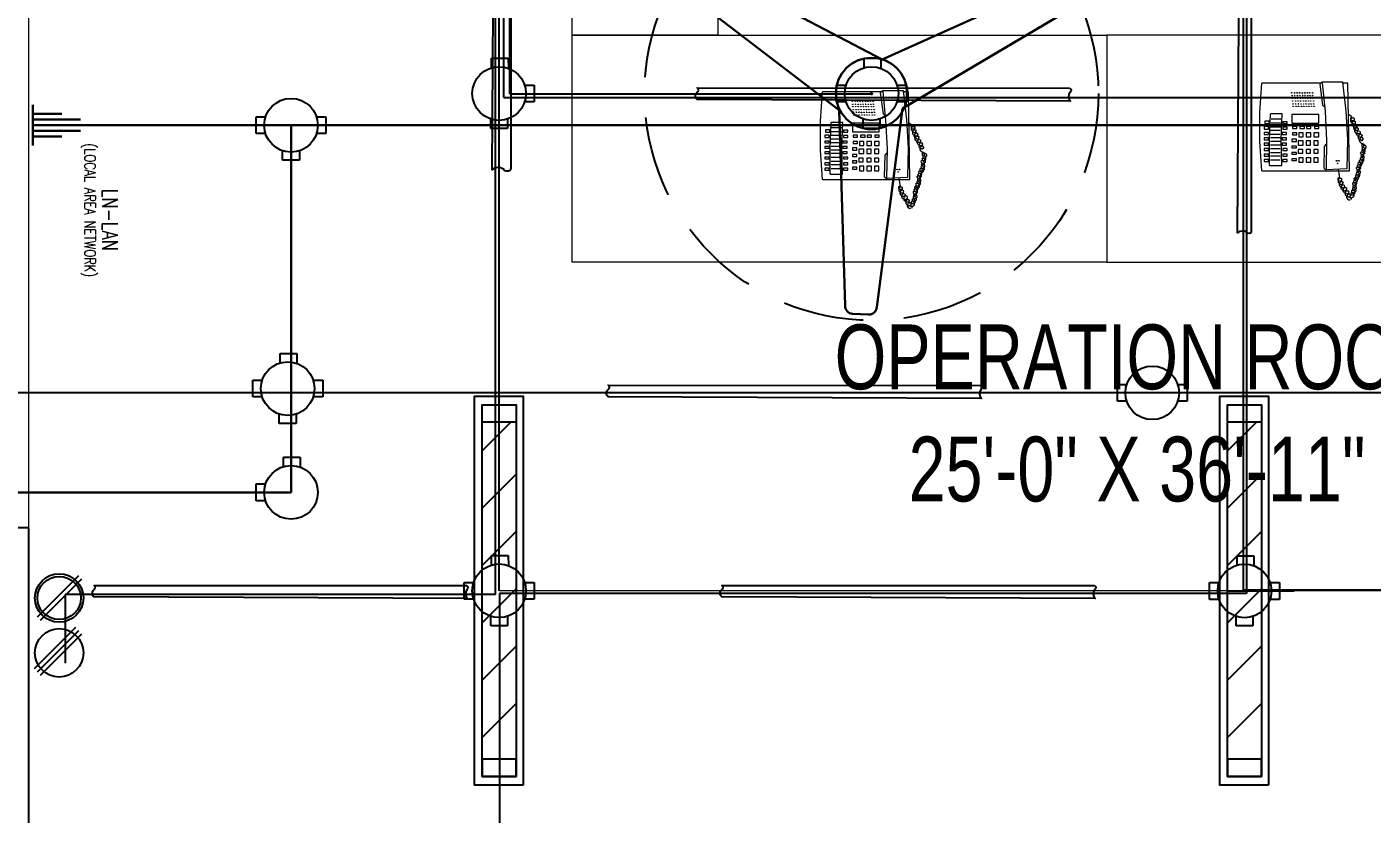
# Model space of a CAD drawing. Header units: inches. Extents: x 255 to 1155, y -3 to 634.
# Drawn here: x 501.6 to 667.6, y 132.3 to 229.5 of the extents above; entities that cross this region are included whole.
import ezdxf
from ezdxf.enums import TextEntityAlignment as Align

# ---------------------------------------------------------------- set-up
doc = ezdxf.new("R2010")
doc.units = ezdxf.units.IN
doc.header["$MEASUREMENT"] = 0
doc.linetypes.add('DASHED', pattern=[0.75, 0.5, -0.25])
for name, color, linetype in [('Cables', 7, 'Continuous'), ('Layer 1', 7, 'Continuous'), ('Sockets', 7, 'Continuous'), ('wall 05', 252, 'Continuous')]:
    doc.layers.add(name, color=color, linetype=linetype)
for name, color, linetype, lineweight in [('E-CF-Ceiling-Fan', 42, 'Continuous', 30), ('E-LAN', 6, 'Continuous', 30), ('ID-FURN', 7, 'Continuous', 15), ('Text', 252, 'Continuous', 15), ('WINDOW', 140, 'Continuous', 9)]:
    doc.layers.add(name, color=color, linetype=linetype, lineweight=lineweight)
doc.styles.add('Swiss721', font='swisscl.ttf')
doc.styles.add('TAVE1', font='ROMANS.shx', dxfattribs={"width": 0.75})

# ---------------------------------------------------------------- blocks, each defined once
blk = doc.blocks.new('CF')
for p, q in [((-23.84, 14.22), (-22.76, 15.89)), ((1.35, 4.29), (-21.39, 16.19)), ((1.35, 4.29), (22.9, 13.97)), ((-4.07, -2.11), (-23.55, 12.84)), ((24.1, 13.48), (25.01, 11.71)), ((3.87, -1.9), (24.71, 10.43)), ((-4.07, -2.11), (-3.33, -26.62)), ((3.87, -1.9), (0.65, -26.82)), ((-0.39, -27.76), (-2.38, -27.66))]:
    blk.add_line(p, q)
for radius in [4.48, 0.0888]:
    blk.add_circle((0, 0), radius)
for centre, radius, start, end in [((-21.93, 15.35), 0.996, 57.1351, 147.1351), ((-23.01, 13.68), 0.996, 147.1351, 237.1351), ((23.21, 13.03), 0.996, 27.1351, 117.1351), ((24.09, 11.25), 1.03, 299.2548, 26.4357), ((-2.33, -26.67), 0.996, 177.1351, 267.1351), ((-0.34, -26.77), 0.996, 267.1351, 357.1351)]:
    blk.add_arc(centre, radius, start, end)
blk = doc.blocks.new('TELEPHONE')
at = {"layer": 'Layer 1', "lineweight": 9}
for points in [[(10.26, 13.32), (10.14, 13.32), (10.08, 13.26), (10.02, 13.26), (9.96, 13.2), (9.9, 13.14), (9.84, 13.08), (9.78, 12.96), (9.78, 12.84), (9.84, 12.72), (9.84, 12.66), (9.9, 12.6), (9.96, 12.54)], [(10.5, 13.62), (10.32, 13.62), (10.26, 13.56), (10.2, 13.5), (10.08, 13.38), (10.08, 13.02), (10.14, 12.9), (10.2, 12.84)], [(10.44, 13.08), (10.44, 13.14), (10.38, 13.2), (10.32, 13.26), (10.26, 13.26), (10.2, 13.32), (10.14, 13.32)], [(10.74, 14.04), (10.68, 14.04), (10.56, 13.98), (10.5, 13.98), (10.32, 13.8), (10.32, 13.5), (10.38, 13.38), (10.38, 13.32), (10.44, 13.26)], [(10.44, 13.26), (10.68, 13.26), (10.68, 13.38), (10.74, 13.38)], [(10.92, 14.4), (10.74, 14.4), (10.62, 14.34), (10.62, 14.28), (10.56, 14.22), (10.5, 14.1), (10.5, 13.86), (10.56, 13.8), (10.62, 13.74), (10.68, 13.68)], [(10.68, 13.5), (10.68, 13.56), (10.62, 13.62), (10.5, 13.62)], [(10.92, 13.92), (10.86, 13.98), (10.8, 14.04), (10.68, 14.04)], [(10.68, 13.68), (10.74, 13.68), (10.74, 13.62), (10.8, 13.62), (10.8, 13.68), (10.86, 13.68), (10.92, 13.74), (10.92, 13.8)], [(10.74, 13.38), (10.74, 13.44), (10.68, 13.5)], [(10.8, 14.1), (10.8, 14.04), (10.98, 14.04), (10.98, 14.1), (11.04, 14.1), (11.04, 14.34)], [(11.1, 13.5), (11.16, 13.5), (11.28, 13.62), (11.28, 13.68), (11.34, 13.68), (11.34, 13.98), (11.28, 13.98), (11.28, 14.04), (11.22, 14.1), (11.16, 14.1), (11.1, 14.16), (10.92, 14.16), (10.86, 14.1), (10.8, 14.1)], [(10.92, 13.8), (10.92, 13.92)], [(11.1, 13.8), (11.04, 13.8), (11.04, 13.74), (10.98, 13.68), (10.98, 13.62), (11.04, 13.56)], [(11.04, 13.56), (11.04, 13.5), (11.1, 13.5)], [(11.16, 13.2), (11.28, 13.2), (11.34, 13.26), (11.46, 13.38), (11.46, 13.56), (11.4, 13.62), (11.4, 13.68), (11.34, 13.74), (11.28, 13.74), (11.28, 13.8), (11.1, 13.8)], [(11.22, 13.5), (11.16, 13.5), (11.1, 13.44)], [(11.1, 13.44), (11.1, 13.26)], [(11.22, 12.96), (11.22, 12.9), (11.4, 12.9), (11.46, 12.96), (11.52, 13.02), (11.52, 13.08), (11.58, 13.14), (11.58, 13.32), (11.52, 13.38), (11.52, 13.44), (11.46, 13.44), (11.4, 13.5), (11.16, 13.5)], [(9.66, 12.06), (9.54, 12.06), (9.42, 11.94), (9.42, 11.7), (9.48, 11.7), (9.48, 11.64), (9.6, 11.64)], [(9.42, 10.68), (9.6, 11.64)], [(9.9, 12.48), (9.72, 12.48), (9.48, 12.24), (9.48, 11.88), (9.6, 11.76)], [(10.02, 12.9), (9.9, 12.9), (9.78, 12.84), (9.72, 12.78), (9.66, 12.72), (9.66, 12.66), (9.6, 12.6), (9.6, 12.36), (9.66, 12.24), (9.66, 12.18), (9.72, 12.12)], [(9.6, 11.76), (9.66, 11.7), (9.78, 11.7), (9.78, 11.76), (9.84, 11.76), (9.84, 11.82)], [(9.84, 12), (9.78, 12.06), (9.66, 12.06)], [(9.72, 12.12), (9.96, 12.12), (9.96, 12.18), (10.02, 12.24)], [(9.96, 12.36), (9.96, 12.48), (9.78, 12.48)], [(9.84, 11.82), (9.84, 12)], [(10.02, 12.24), (10.02, 12.3), (9.96, 12.36)], [(10.2, 12.78), (10.14, 12.84), (10.14, 12.9), (10.02, 12.9)], [(10.2, 12.84), (10.38, 12.84), (10.44, 12.9), (10.44, 12.96)], [(10.44, 12.96), (10.44, 13.08)], [(11.1, 13.26), (11.1, 13.2), (11.16, 13.2)], [(11.34, 13.2), (11.28, 13.2), (11.28, 13.14), (11.22, 13.14), (11.22, 12.96)], [(11.34, 12.6), (11.28, 12.54), (11.22, 12.48), (11.22, 12.3)], [(11.22, 12.3), (11.28, 12.3), (11.28, 12.24)], [(11.4, 12.84), (11.28, 12.84), (11.28, 12.78)], [(11.28, 12.24), (11.34, 12.24), (11.4, 12.3), (11.46, 12.3), (11.52, 12.36), (11.52, 12.42), (11.58, 12.48), (11.58, 12.66), (11.52, 12.72), (11.52, 12.78), (11.46, 12.84), (11.4, 12.84)], [(11.28, 12.78), (11.28, 12.66), (11.34, 12.6)], [(11.34, 12.6), (11.46, 12.6), (11.52, 12.66), (11.58, 12.72), (11.64, 12.78), (11.64, 13.02), (11.58, 13.08), (11.52, 13.14), (11.46, 13.2), (11.34, 13.2)], [(11.4, 11.94), (11.46, 11.94), (11.52, 12), (11.58, 12), (11.64, 12.06), (11.64, 12.12), (11.7, 12.18), (11.7, 12.42), (11.64, 12.42), (11.64, 12.48), (11.58, 12.54), (11.52, 12.54), (11.46, 12.6), (11.34, 12.6)], [(11.4, 12.24), (11.34, 12.18), (11.34, 12.06), (11.4, 12)], [(11.46, 11.64), (11.52, 11.64), (11.58, 11.7), (11.64, 11.7), (11.7, 11.76), (11.7, 11.82), (11.76, 11.88), (11.76, 12.06), (11.7, 12.12), (11.7, 12.18), (11.64, 12.24), (11.58, 12.24), (11.52, 12.3), (11.46, 12.3), (11.4, 12.24)], [(11.4, 12), (11.4, 11.94)], [(11.46, 11.94), (11.4, 11.88), (11.4, 11.7)], [(11.4, 11.7), (11.46, 11.7), (11.46, 11.64)], [(11.52, 12), (11.46, 11.94)], [(11.64, 11.28), (11.76, 11.28), (11.82, 11.34), (11.88, 11.4), (11.88, 11.46), (11.94, 11.52), (11.94, 11.7), (11.88, 11.76), (11.88, 11.82), (11.82, 11.82), (11.76, 11.88), (11.52, 11.88)], [(11.7, 11.7), (11.7, 11.64), (11.64, 11.64)], [(11.76, 10.98), (11.82, 10.98), (11.88, 11.04), (11.94, 11.04), (12, 11.1), (12, 11.16), (12.06, 11.22), (12.06, 11.4), (12, 11.46), (12, 11.52), (11.94, 11.52), (11.88, 11.58), (11.82, 11.58), (11.76, 11.64), (11.7, 11.64), (11.64, 11.58), (11.7, 11.58)], [(0, 10.8), (-0.24, 7.2), (-0.24, 3.6), (0, 0)], [(0, 10.8), (10.8, 10.8)], [(0.96, 10.14), (2.46, 10.14)], [(0.96, 10.14), (0.96, 6.96), (1.08, 3.78)], [(2.46, 10.14), (2.4, 6.96), (2.52, 3.78)], [(7.44, -0.06), (7.8, 3.48), (7.98, 7.02), (7.92, 10.62)], [(7.68, 10.5), (7.92, 10.68)], [(7.68, 10.5), (7.74, 7.8), (7.98, 7.5)], [(7.98, 10.68), (7.92, 10.68), (7.92, 10.62)], [(10.44, 10.56), (7.98, 10.68)], [(9.96, -0.12), (10.38, 3.42), (10.56, 6.96), (10.5, 10.5)], [(10.5, 10.5), (10.5, 10.56), (10.44, 10.56)], [(10.8, 10.8), (10.62, 0)], [(11.64, 11.58), (11.58, 11.52)], [(11.58, 11.52), (11.58, 11.34)], [(11.58, 11.34), (11.58, 11.28), (11.64, 11.28)], [(11.76, 11.28), (11.7, 11.22), (11.7, 11.04)], [(11.7, 11.04), (11.76, 10.98)], [(11.76, 10.62), (11.7, 10.56), (11.7, 10.38)], [(11.7, 10.38), (11.76, 10.38), (11.76, 10.32)], [(11.82, 11.34), (11.82, 11.28), (11.76, 11.28)], [(11.88, 10.92), (11.76, 10.92), (11.76, 10.86)], [(11.76, 10.32), (11.82, 10.32), (11.88, 10.38), (11.94, 10.38), (12, 10.44), (12, 10.5), (12.06, 10.56), (12.06, 10.74), (12, 10.8), (12, 10.86), (11.94, 10.92), (11.88, 10.92)], [(11.76, 10.86), (11.76, 10.74)], [(11.76, 10.74), (11.82, 10.68)], [(11.82, 10.68), (11.76, 10.62)], [(11.82, 10.68), (11.94, 10.68), (12.06, 10.8), (12.12, 10.86), (12.12, 11.1), (12.06, 11.16), (12, 11.22), (12, 11.28), (11.88, 11.28), (11.82, 11.34)], [(11.88, 10.08), (11.88, 10.02), (11.94, 10.02), (12, 10.08), (12.06, 10.08), (12.12, 10.14), (12.12, 10.2), (12.18, 10.26), (12.18, 10.5), (12.12, 10.5), (12.12, 10.56), (12.06, 10.62), (12, 10.62), (11.94, 10.68), (11.82, 10.68)], [(11.94, 10.38), (11.88, 10.38), (11.88, 10.32), (11.82, 10.26), (11.82, 10.14), (11.88, 10.08)], [(11.94, 10.02), (11.88, 9.96), (11.88, 9.84), (11.94, 9.78), (11.94, 9.72)], [(11.94, 9.72), (12, 9.72), (12.06, 9.78), (12.12, 9.78), (12.18, 9.84), (12.18, 9.9), (12.24, 9.96), (12.24, 10.2), (12.18, 10.2), (12.18, 10.26), (12.12, 10.32), (12.06, 10.32), (12, 10.38), (11.94, 10.38)], [(12, 10.08), (11.94, 10.02)], [(12.12, 9.42), (12.18, 9.42), (12.24, 9.48), (12.3, 9.48), (12.36, 9.54), (12.42, 9.6), (12.42, 9.84), (12.36, 9.9), (12.36, 9.96), (12.3, 9.96), (12.24, 10.02), (12.18, 10.02), (12.12, 10.08), (12.06, 10.08), (12, 10.02)], [(0.84, 9.42), (0.3, 9.42), (0.3, 9.66), (0.84, 9.66)], [(0.84, 8.76), (0.3, 8.76), (0.3, 9), (0.84, 9)], [(0.84, 9.66), (0.84, 9.42)], [(0.84, 9), (0.84, 8.76)], [(2.28, 9.48), (1.08, 9.48)], [(2.28, 9), (1.08, 9)], [(2.28, 8.58), (1.08, 8.58)], [(3.12, 9.42), (2.58, 9.42), (2.58, 9.66), (3.12, 9.66)], [(3.12, 8.76), (2.58, 8.76), (2.58, 9), (3.12, 9)], [(3.12, 9.66), (3.12, 9.42)], [(3.12, 9), (3.12, 8.76)], [(4.26, 9.3), (3.72, 9.3), (3.72, 9.54), (4.26, 9.54)], [(4.26, 8.52), (3.72, 8.52), (3.72, 8.76), (4.26, 8.76)], [(4.26, 9.54), (4.26, 9.3)], [(4.26, 8.76), (4.26, 8.52)], [(4.5, 8.64), (5.04, 8.64)], [(4.5, 8.16), (4.5, 8.64)], [(4.56, 9.72), (5.1, 9.72)], [(4.56, 9.18), (4.56, 9.72)], [(5.1, 9.18), (4.56, 9.18)], [(5.04, 8.64), (5.04, 8.16)], [(5.1, 9.72), (5.1, 9.18)], [(6.06, 9.18), (5.46, 9.18), (5.46, 9.72), (6.06, 9.72)], [(6, 8.16), (5.46, 8.16), (5.46, 8.64), (6, 8.64)], [(6, 8.64), (6, 8.16)], [(6.06, 9.72), (6.06, 9.18)], [(6.96, 9.18), (6.42, 9.18), (6.42, 9.72), (6.96, 9.72)], [(6.96, 8.16), (6.42, 8.16), (6.42, 8.64), (6.96, 8.64)], [(6.96, 9.72), (6.96, 9.18)], [(6.96, 8.64), (6.96, 8.16)], [(9.24, 9.6), (9.18, 9.6), (9.18, 9.54), (9.24, 9.54), (9.24, 9.6)], [(9.18, 9.6), (9.18, 9.6)], [(9.3, 9.9), (9.36, 9.84), (9.36, 9.9), (9.3, 9.9)], [(9.54, 9.6), (9.48, 9.6), (9.48, 9.54), (9.54, 9.54), (9.54, 9.6)], [(9.48, 9.6), (9.48, 9.6)], [(12.12, 9.72), (12.06, 9.66), (12.06, 9.48)], [(12.06, 9.48), (12.12, 9.48), (12.12, 9.42)], [(12.18, 9.78), (12.12, 9.72)], [(12.3, 9.48), (12.3, 9.42), (12.24, 9.42), (12.24, 9.36), (12.18, 9.3), (12.18, 9.24), (12.24, 9.18)], [(12.3, 8.82), (12.24, 8.76), (12.24, 8.7), (12.18, 8.64), (12.18, 8.58), (12.24, 8.52)], [(12.36, 9.06), (12.3, 9.06), (12.24, 9)], [(12.24, 9), (12.24, 8.94), (12.3, 8.88), (12.3, 8.82), (12.36, 8.82)], [(12.24, 8.52), (12.24, 8.46), (12.3, 8.46)], [(12.36, 8.82), (12.42, 8.82), (12.42, 8.88), (12.48, 8.88), (12.6, 9), (12.6, 9.24), (12.54, 9.3), (12.54, 9.36), (12.48, 9.42), (12.42, 9.42), (12.36, 9.48), (12.3, 9.48)], [(12.3, 8.46), (12.36, 8.46), (12.42, 8.52), (12.48, 8.58), (12.54, 8.64), (12.54, 8.94), (12.42, 9.06), (12.36, 9.06)], [(12.42, 8.52), (12.36, 8.46)], [(12.36, 8.46), (12.36, 8.22)], [(0.84, 8.04), (0.3, 8.04), (0.3, 8.28), (0.84, 8.28)], [(0.84, 7.38), (0.3, 7.38), (0.3, 7.62), (0.84, 7.62)], [(0.84, 6.72), (0.3, 6.72), (0.3, 6.96), (0.84, 6.96)], [(0.84, 8.28), (0.84, 8.04)], [(0.84, 7.62), (0.84, 7.38)], [(0.84, 6.96), (0.84, 6.72)], [(2.28, 8.1), (1.08, 8.1)], [(2.28, 7.62), (1.08, 7.62)], [(2.28, 7.2), (1.08, 7.2)], [(2.28, 6.72), (1.08, 6.72)], [(3.06, 7.38), (2.52, 7.38), (2.52, 7.62), (3.06, 7.62)], [(3.06, 6.72), (2.52, 6.72), (2.52, 6.96), (3.06, 6.96)], [(3.12, 8.04), (2.58, 8.04), (2.58, 8.28), (3.12, 8.28)], [(3.06, 7.62), (3.06, 7.38)], [(3.06, 6.96), (3.06, 6.72)], [(3.12, 8.28), (3.12, 8.04)], [(4.26, 7.74), (3.72, 7.74), (3.72, 7.98), (4.26, 7.98)], [(4.26, 6.9), (3.72, 6.9), (3.72, 7.2), (4.26, 7.2)], [(4.26, 7.98), (4.26, 7.74)], [(4.26, 7.2), (4.26, 6.9)], [(5.04, 8.16), (4.5, 8.16)], [(4.5, 7.62), (5.1, 7.62)], [(4.5, 7.08), (4.5, 7.62)], [(5.1, 7.08), (4.5, 7.08)], [(5.1, 7.62), (5.1, 7.08)], [(6, 7.08), (5.46, 7.08), (5.46, 7.62), (6, 7.62)], [(6, 7.62), (6, 7.08)], [(6.96, 7.08), (6.42, 7.08), (6.42, 7.62), (6.96, 7.62)], [(6.96, 7.62), (6.96, 7.08)], [(12.18, 6.66), (12.06, 6.66), (12, 6.6), (11.94, 6.6), (11.88, 6.54), (11.82, 6.48), (11.76, 6.42), (11.76, 6.36), (11.7, 6.24), (11.7, 6.18), (11.76, 6.12), (11.76, 6), (11.88, 5.88)], [(12.36, 7.08), (12.3, 7.02), (12.12, 7.02), (12.06, 6.96), (12, 6.9), (11.94, 6.84), (11.94, 6.48), (12, 6.42), (12, 6.36), (12.06, 6.3)], [(12.36, 7.44), (12.3, 7.44), (12.12, 7.26), (12.12, 7.2), (12.06, 7.14), (12.06, 6.9), (12.12, 6.84), (12.18, 6.78), (12.24, 6.72)], [(12.3, 6.54), (12.3, 6.6), (12.24, 6.6), (12.24, 6.66), (12.12, 6.66)], [(12.48, 6.96), (12.42, 6.96), (12.42, 7.02), (12.36, 7.02), (12.36, 7.08), (12.3, 7.08), (12.24, 7.02)], [(12.24, 6.72), (12.24, 6.66), (12.36, 6.66), (12.36, 6.72), (12.42, 6.72), (12.48, 6.78), (12.48, 6.84)], [(12.36, 8.22), (12.36, 8.16), (12.42, 8.16)], [(12.48, 7.86), (12.42, 7.86), (12.36, 7.8)], [(12.36, 7.8), (12.36, 7.5), (12.42, 7.5)], [(12.42, 7.5), (12.6, 7.5), (12.72, 7.62), (12.78, 7.62), (12.78, 7.68), (12.84, 7.74), (12.84, 7.92), (12.78, 7.98), (12.78, 8.04), (12.72, 8.1), (12.66, 8.16), (12.6, 8.16), (12.48, 8.22)], [(12.48, 8.22), (12.42, 8.22), (12.42, 8.16)], [(12.42, 8.16), (12.42, 7.92)], [(12.42, 7.92), (12.42, 7.86), (12.48, 7.86)], [(12.48, 6.84), (12.48, 6.96)], [(0.84, 6.06), (0.3, 6.06), (0.3, 6.3), (0.84, 6.3)], [(0.84, 5.34), (0.3, 5.34), (0.3, 5.64), (0.84, 5.64)], [(0.9, 4.68), (0.36, 4.68), (0.36, 4.98), (0.9, 4.98)], [(0.84, 6.3), (0.84, 6.06)], [(0.84, 5.64), (0.84, 5.34)], [(0.9, 4.98), (0.9, 4.68)], [(2.28, 6.3), (1.08, 6.3)], [(2.28, 5.82), (1.08, 5.82)], [(2.34, 5.4), (1.08, 5.4)], [(3.06, 6.06), (2.52, 6.06), (2.52, 6.3), (3.06, 6.3)], [(3.12, 5.4), (2.58, 5.4), (2.58, 5.64), (3.12, 5.64)], [(3.12, 4.74), (2.58, 4.74), (2.58, 4.98), (3.12, 4.98)], [(3.06, 6.3), (3.06, 6.06)], [(3.12, 5.64), (3.12, 5.4)], [(3.12, 4.98), (3.12, 4.74)], [(4.32, 6.12), (3.78, 6.12), (3.78, 6.36), (4.32, 6.36)], [(4.32, 5.34), (3.78, 5.34), (3.78, 5.58), (4.32, 5.58)], [(4.32, 6.36), (4.32, 6.12)], [(4.32, 5.58), (4.32, 5.34)], [(4.56, 6.6), (5.1, 6.6)], [(4.56, 6.12), (4.56, 6.6)], [(5.1, 6.12), (4.56, 6.12)], [(4.68, 5.58), (5.28, 5.58)], [(4.68, 5.34), (4.68, 5.58)], [(5.28, 5.34), (4.68, 5.34)], [(5.1, 6.6), (5.1, 6.12)], [(5.28, 5.58), (5.28, 5.34)], [(6.06, 6.12), (5.46, 6.12), (5.46, 6.6), (6.06, 6.6)], [(6.06, 5.34), (5.52, 5.34), (5.52, 5.58), (6.06, 5.58)], [(6.06, 6.6), (6.06, 6.12)], [(6.06, 5.58), (6.06, 5.34)], [(7.02, 6.12), (6.42, 6.12), (6.42, 6.6), (7.02, 6.6)], [(7.02, 5.34), (6.48, 5.34), (6.48, 5.58), (7.02, 5.58)], [(7.02, 6.6), (7.02, 6.12)], [(7.02, 5.58), (7.02, 5.34)], [(11.46, 5.04), (11.34, 5.04), (11.28, 4.98), (11.22, 4.98), (10.98, 4.74), (10.98, 4.56), (11.04, 4.5), (11.04, 4.38), (11.16, 4.26)], [(11.58, 5.46), (11.52, 5.46), (11.4, 5.4), (11.34, 5.4), (11.28, 5.34), (11.22, 5.28), (11.16, 5.22), (11.16, 4.8), (11.28, 4.68)], [(11.76, 5.82), (11.64, 5.82), (11.52, 5.76), (11.46, 5.76), (11.4, 5.7), (11.4, 5.58), (11.34, 5.52), (11.34, 5.28), (11.4, 5.22), (11.46, 5.16), (11.46, 5.1)], [(11.52, 4.92), (11.52, 4.98), (11.46, 4.98), (11.46, 5.04), (11.34, 5.04)], [(11.94, 6.24), (11.76, 6.24), (11.7, 6.18), (11.46, 5.94), (11.46, 5.76), (11.52, 5.7), (11.52, 5.64), (11.58, 5.52), (11.64, 5.52)], [(11.46, 5.1), (11.52, 5.1), (11.52, 5.04), (11.64, 5.04), (11.64, 5.1), (11.7, 5.1), (11.7, 5.16), (11.76, 5.16), (11.76, 5.22)], [(11.76, 5.34), (11.7, 5.34), (11.7, 5.4), (11.64, 5.4), (11.64, 5.46), (11.52, 5.46)], [(11.64, 5.52), (11.64, 5.46), (11.82, 5.46), (11.82, 5.52), (11.88, 5.52), (11.88, 5.7)], [(11.88, 5.7), (11.88, 5.76), (11.82, 5.76), (11.82, 5.82), (11.7, 5.82)], [(11.76, 5.22), (11.76, 5.34)], [(12.12, 6.12), (12.12, 6.18), (12.06, 6.18), (12.06, 6.24), (11.94, 6.24)], [(12.06, 6.3), (12.12, 6.3), (12.18, 6.24), (12.24, 6.3), (12.3, 6.3), (12.3, 6.36), (12.36, 6.42), (12.36, 6.48), (12.3, 6.54)], [(2.52, 3.78), (1.08, 3.78)], [(2.34, 4.92), (1.14, 4.92)], [(2.34, 4.44), (1.14, 4.44)], [(3.72, 4.92), (7.02, 4.92)], [(3.72, 3.84), (3.72, 4.92)], [(7.02, 3.84), (3.72, 3.84)], [(7.02, 4.92), (7.02, 3.84)], [(11.1, 4.14), (10.68, 3.84)], [(11.22, 4.62), (11.1, 4.62), (10.98, 4.5), (10.98, 4.26), (11.04, 4.2), (11.1, 4.2), (11.1, 4.14)], [(11.16, 4.26), (11.34, 4.26), (11.34, 4.32), (11.4, 4.32), (11.4, 4.5)], [(11.4, 4.5), (11.4, 4.56), (11.34, 4.56), (11.34, 4.62), (11.22, 4.62)], [(11.28, 4.68), (11.52, 4.68), (11.52, 4.8)], [(11.52, 4.8), (11.52, 4.92)], [(3.72, 1.8), (3.78, 1.8), (3.78, 1.86), (3.72, 1.86), (3.72, 1.8)], [(3.78, 2.16), (3.84, 2.16), (3.84, 2.22), (3.78, 2.22), (3.78, 2.16)], [(3.84, 2.82), (3.9, 2.82), (3.9, 2.88), (3.84, 2.88), (3.84, 2.82)], [(4.08, 1.8), (4.14, 1.8), (4.14, 1.86), (4.08, 1.86), (4.08, 1.8)], [(4.14, 2.16), (4.2, 2.16), (4.2, 2.22), (4.14, 2.22), (4.14, 2.16)], [(4.2, 2.82), (4.26, 2.82), (4.26, 2.88), (4.2, 2.88), (4.2, 2.82)], [(4.38, 1.8), (4.44, 1.8), (4.44, 1.86), (4.38, 1.86), (4.38, 1.8)], [(4.44, 2.16), (4.5, 2.16), (4.5, 2.22), (4.44, 2.22), (4.44, 2.16)], [(4.5, 2.82), (4.56, 2.82), (4.56, 2.88), (4.5, 2.88), (4.5, 2.82)], [(4.74, 2.16), (4.8, 2.16), (4.8, 2.22), (4.74, 2.22), (4.74, 2.16)], [(4.74, 1.8), (4.8, 1.8), (4.8, 1.86), (4.74, 1.86), (4.74, 1.8)], [(4.8, 2.52), (4.86, 2.52), (4.86, 2.58), (4.8, 2.58), (4.8, 2.52)], [(4.86, 2.82), (4.92, 2.82), (4.92, 2.88), (4.86, 2.88), (4.86, 2.82)], [(5.04, 1.8), (5.1, 1.8), (5.1, 1.86), (5.04, 1.86), (5.04, 1.8)], [(5.1, 2.52), (5.16, 2.52), (5.16, 2.58), (5.1, 2.52)], [(5.1, 2.16), (5.16, 2.16), (5.16, 2.22), (5.1, 2.22), (5.1, 2.16)], [(5.16, 2.82), (5.22, 2.82), (5.22, 2.88), (5.16, 2.88), (5.16, 2.82)], [(5.34, 1.8), (5.4, 1.8), (5.4, 1.86), (5.34, 1.86), (5.34, 1.8)], [(5.4, 2.16), (5.46, 2.16), (5.46, 2.22), (5.4, 2.22), (5.4, 2.16)], [(5.46, 2.82), (5.52, 2.82), (5.52, 2.88), (5.46, 2.88), (5.46, 2.82)], [(5.64, 1.8), (5.7, 1.8), (5.7, 1.86), (5.64, 1.86), (5.64, 1.8)], [(5.7, 2.16), (5.76, 2.16), (5.76, 2.22), (5.7, 2.22), (5.7, 2.16)], [(5.76, 2.82), (5.82, 2.82), (5.82, 2.88), (5.76, 2.88), (5.76, 2.82)], [(5.76, 2.52), (5.82, 2.52), (5.76, 2.58), (5.76, 2.52)], [(6, 2.16), (6.06, 2.16), (6.06, 2.22), (6, 2.22), (6, 2.16)], [(6, 1.8), (6.06, 1.8), (6.06, 1.86), (6, 1.86), (6, 1.8)], [(6.06, 2.52), (6.12, 2.52), (6.12, 2.58), (6.06, 2.58), (6.06, 2.52)], [(6.12, 2.82), (6.18, 2.82), (6.18, 2.88), (6.12, 2.88), (6.12, 2.82)], [(6.3, 1.8), (6.36, 1.8), (6.36, 1.86), (6.3, 1.86), (6.3, 1.8)], [(6.36, 2.16), (6.42, 2.16), (6.42, 2.22), (6.36, 2.22), (6.36, 2.16)], [(6.42, 2.82), (6.48, 2.82), (6.48, 2.88), (6.42, 2.88), (6.42, 2.82)], [(7.14, 0.12), (7.5, 2.7)], [(7.5, 2.7), (7.74, 2.88)], [(7.32, 0), (0, 0)], [(3.72, 1.2), (3.66, 1.2), (3.66, 1.14), (3.72, 1.14), (3.72, 1.2)], [(3.66, 1.2), (3.66, 1.2)], [(3.72, 1.5), (3.78, 1.5), (3.72, 1.56), (3.72, 1.5)], [(4.08, 1.2), (4.02, 1.2), (4.02, 1.14), (4.08, 1.14), (4.08, 1.2)], [(4.02, 1.2), (4.02, 1.2)], [(4.38, 1.2), (4.32, 1.2), (4.32, 1.14), (4.38, 1.14), (4.38, 1.2)], [(4.32, 1.2), (4.32, 1.2)], [(4.38, 1.5), (4.44, 1.5), (4.38, 1.56), (4.38, 1.5)], [(4.68, 1.2), (4.62, 1.2), (4.62, 1.14), (4.68, 1.14), (4.68, 1.2)], [(4.62, 1.2), (4.62, 1.2)], [(4.68, 1.5), (4.74, 1.5), (4.74, 1.56), (4.68, 1.56), (4.68, 1.5)], [(4.92, 1.2), (4.98, 1.2), (4.98, 1.14), (5.04, 1.2), (4.92, 1.2)], [(5.34, 1.2), (5.28, 1.2), (5.28, 1.14), (5.34, 1.14), (5.34, 1.2)], [(5.28, 1.2), (5.28, 1.2)], [(5.64, 1.2), (5.58, 1.2), (5.58, 1.14), (5.64, 1.14), (5.64, 1.2)], [(5.58, 1.2), (5.58, 1.2)], [(5.64, 1.5), (5.7, 1.5), (5.64, 1.56), (5.64, 1.5)], [(5.94, 1.2), (5.88, 1.2), (5.88, 1.14), (5.94, 1.14), (5.94, 1.2)], [(5.88, 1.2), (5.88, 1.2)], [(5.94, 1.5), (6, 1.5), (6, 1.56), (5.94, 1.56), (5.94, 1.5)], [(6.3, 1.2), (6.24, 1.2), (6.24, 1.14), (6.3, 1.14), (6.3, 1.2)], [(6.24, 1.2), (6.24, 1.2)], [(7.44, -0.12), (7.14, 0.12)], [(10.62, 0), (10.02, 0)], [(7.44, -0.06), (7.44, -0.12), (7.5, -0.18)], [(7.5, -0.18), (9.96, -0.18), (9.96, -0.12)]]:
    blk.add_lwpolyline(points, dxfattribs=at)
for points, knots in [([(9.96, 12.54), (9.96, 12.54), (10.02, 12.54), (10.02, 12.54), (10.18, 12.52), (10.22, 12.56), (10.2, 12.72), (10.2, 12.72), (10.2, 12.78), (10.2, 12.78)], [0, 0, 0, 0, 1, 1, 1, 2, 2, 2, 3, 3, 3, 3]), ([(12.24, 9.18), (12.24, 9.18), (12.24, 9.12), (12.24, 9.12), (12.24, 9.12), (12.36, 9.12), (12.36, 9.12), (12.5, 9.29), (12.56, 9.22), (12.54, 9.42), (12.54, 9.42), (12.54, 9.6), (12.54, 9.6), (12.54, 9.6), (12.48, 9.66), (12.48, 9.66), (12.48, 9.66), (12.42, 9.72), (12.42, 9.72), (12.42, 9.72), (12.3, 9.72), (12.3, 9.72), (12.3, 9.72), (12.24, 9.78), (12.24, 9.78), (12.24, 9.78), (12.18, 9.78), (12.18, 9.78), (12.18, 9.78), (12.12, 9.72), (12.12, 9.72)], [0, 0, 0, 0, 1, 1, 1, 2, 2, 2, 3, 3, 3, 4, 4, 4, 5, 5, 5, 6, 6, 6, 7, 7, 7, 8, 8, 8, 9, 9, 9, 10, 10, 10, 10]), ([(12.42, 8.16), (12.42, 8.16), (12.48, 8.16), (12.48, 8.16), (12.75, 8.43), (12.64, 8.25), (12.66, 8.64), (12.66, 8.64), (12.66, 8.7), (12.66, 8.7), (12.66, 8.7), (12.6, 8.7), (12.6, 8.7), (12.6, 8.7), (12.54, 8.76), (12.54, 8.76), (12.54, 8.76), (12.48, 8.82), (12.48, 8.82), (12.48, 8.82), (12.3, 8.82), (12.3, 8.82)], [0, 0, 0, 0, 1, 1, 1, 2, 2, 2, 3, 3, 3, 4, 4, 4, 5, 5, 5, 6, 6, 6, 7, 7, 7, 7]), ([(12.48, 7.86), (12.48, 7.86), (12.54, 7.86), (12.54, 7.86), (12.81, 8.13), (12.7, 7.96), (12.72, 8.34), (12.72, 8.34), (12.72, 8.4), (12.72, 8.4), (12.72, 8.4), (12.66, 8.4), (12.66, 8.4), (12.66, 8.4), (12.6, 8.46), (12.6, 8.46), (12.6, 8.46), (12.54, 8.46), (12.54, 8.46), (12.54, 8.46), (12.48, 8.52), (12.48, 8.52), (12.48, 8.52), (12.42, 8.52), (12.42, 8.52)], [0, 0, 0, 0, 1, 1, 1, 2, 2, 2, 3, 3, 3, 4, 4, 4, 5, 5, 5, 6, 6, 6, 7, 7, 7, 8, 8, 8, 8]), ([(12.36, 7.44), (12.36, 7.44), (12.42, 7.44), (12.42, 7.44), (12.6, 7.63), (12.52, 7.49), (12.54, 7.8), (12.54, 7.8), (12.48, 7.86), (12.48, 7.86)], [0, 0, 0, 0, 1, 1, 1, 2, 2, 2, 3, 3, 3, 3]), ([(11.88, 5.88), (11.88, 5.88), (11.94, 5.88), (11.94, 5.88), (12.1, 5.86), (12.14, 5.9), (12.12, 6.06), (12.12, 6.06), (12.12, 6.12), (12.12, 6.12)], [0, 0, 0, 0, 1, 1, 1, 2, 2, 2, 3, 3, 3, 3]), ([(3.84, 2.52), (3.84, 2.52), (3.9, 2.52), (3.9, 2.52), (3.9, 2.52), (3.84, 2.52), (3.84, 2.52), (3.84, 2.52), (3.84, 2.58), (3.84, 2.58), (3.84, 2.58), (3.84, 2.52), (3.84, 2.52)], [0, 0, 0, 0, 1, 1, 1, 2, 2, 2, 3, 3, 3, 4, 4, 4, 4]), ([(4.14, 2.52), (4.14, 2.52), (4.2, 2.52), (4.2, 2.52), (4.2, 2.52), (4.2, 2.58), (4.2, 2.58), (4.2, 2.58), (4.2, 2.52), (4.2, 2.52), (4.2, 2.52), (4.14, 2.52), (4.14, 2.52)], [0, 0, 0, 0, 1, 1, 1, 2, 2, 2, 3, 3, 3, 4, 4, 4, 4]), ([(4.5, 2.52), (4.5, 2.52), (4.56, 2.52), (4.56, 2.52), (4.56, 2.52), (4.5, 2.52), (4.5, 2.52), (4.5, 2.52), (4.5, 2.58), (4.5, 2.58), (4.5, 2.58), (4.5, 2.52), (4.5, 2.52)], [0, 0, 0, 0, 1, 1, 1, 2, 2, 2, 3, 3, 3, 4, 4, 4, 4]), ([(5.4, 2.52), (5.4, 2.52), (5.46, 2.52), (5.46, 2.52), (5.46, 2.52), (5.46, 2.58), (5.46, 2.58), (5.46, 2.58), (5.46, 2.52), (5.46, 2.52), (5.46, 2.52), (5.4, 2.52), (5.4, 2.52)], [0, 0, 0, 0, 1, 1, 1, 2, 2, 2, 3, 3, 3, 4, 4, 4, 4]), ([(6.36, 2.52), (6.36, 2.52), (6.42, 2.52), (6.42, 2.52), (6.42, 2.52), (6.42, 2.58), (6.42, 2.58), (6.42, 2.58), (6.42, 2.52), (6.42, 2.52), (6.42, 2.52), (6.36, 2.52), (6.36, 2.52)], [0, 0, 0, 0, 1, 1, 1, 2, 2, 2, 3, 3, 3, 4, 4, 4, 4]), ([(4.02, 1.5), (4.02, 1.5), (4.08, 1.5), (4.08, 1.5), (4.08, 1.5), (4.08, 1.56), (4.08, 1.56), (4.08, 1.56), (4.08, 1.5), (4.08, 1.5), (4.08, 1.5), (4.02, 1.5), (4.02, 1.5)], [0, 0, 0, 0, 1, 1, 1, 2, 2, 2, 3, 3, 3, 4, 4, 4, 4]), ([(4.98, 1.5), (4.98, 1.5), (5.04, 1.5), (5.04, 1.5), (5.04, 1.5), (5.04, 1.56), (5.04, 1.56), (5.04, 1.56), (5.04, 1.5), (5.04, 1.5), (5.04, 1.5), (4.98, 1.5), (4.98, 1.5)], [0, 0, 0, 0, 1, 1, 1, 2, 2, 2, 3, 3, 3, 4, 4, 4, 4]), ([(5.28, 1.5), (5.28, 1.5), (5.34, 1.5), (5.34, 1.5), (5.34, 1.5), (5.34, 1.56), (5.34, 1.56), (5.34, 1.56), (5.34, 1.5), (5.34, 1.5), (5.34, 1.5), (5.28, 1.5), (5.28, 1.5)], [0, 0, 0, 0, 1, 1, 1, 2, 2, 2, 3, 3, 3, 4, 4, 4, 4]), ([(6.24, 1.5), (6.24, 1.5), (6.3, 1.5), (6.3, 1.5), (6.3, 1.5), (6.3, 1.56), (6.3, 1.56), (6.3, 1.56), (6.3, 1.5), (6.3, 1.5), (6.3, 1.5), (6.24, 1.5), (6.24, 1.5)], [0, 0, 0, 0, 1, 1, 1, 2, 2, 2, 3, 3, 3, 4, 4, 4, 4])]:
    blk.add_open_spline(points, degree=3, knots=knots, dxfattribs=at)
blk = doc.blocks.new('ASDSAETR')
for p, q in [((51404, -7188.31), (51404, -7197.3)), ((51404, -7190.29), (51410.36, -7190.29)), ((51404, -7191.55), (51414.43, -7191.55)), ((51404, -7192.81), (51418.49, -7192.81)), ((51404, -7194.07), (51414.43, -7194.07)), ((51404, -7195.33), (51410.36, -7195.33))]:
    blk.add_line(p, q)

msp = doc.modelspace()

# ---------------------------------------------------------------- hatches: boundary and pattern name
h = msp.add_hatch()
h.set_pattern_fill('ANSI31', color=256, scale=40)
h.set_pattern_definition([(45, (331.9553, 57.366), (-3.53553, 3.53553), [])])
h.paths.add_polyline_path([(562.01, 180.71), (557.81, 180.71), (557.81, 139.1), (562.01, 139.1)])
h = msp.add_hatch()
h.set_pattern_fill('ANSI31', color=256, scale=40)
h.set_pattern_definition([(45, (423.9365, 57.366), (-3.53553, 3.53553), [])])
h.paths.add_polyline_path([(653.99, 180.71), (649.79, 180.71), (649.79, 139.1), (653.99, 139.1)])

# ---------------------------------------------------------------- linework, layer by layer
at = {"color": 1}
for p, q in [((559.44, 159.44), (559.44, 281.71)), ((559.44, 159.44), (506.35, 159.44)), ((506.35, 159.44), (506.35, 150.97))]:
    msp.add_line(p, q, dxfattribs=at)
for p, q in [((558.98, 224.42), (558.98, 225.59)), ((558.98, 225.59), (561.04, 225.59)), ((561.04, 225.59), (561.05, 224.35)), ((604.93, 224.42), (604.93, 225.59)), ((604.93, 225.59), (606.99, 225.59)), ((606.99, 225.59), (607, 224.35)), ((563.06, 222.27), (564.23, 222.27)), ((564.23, 222.27), (564.23, 220.21)), ((601.55, 220.21), (601.55, 222.27)), ((601.55, 222.27), (602.72, 222.27)), ((609.01, 222.27), (610.18, 222.27)), ((610.18, 222.27), (610.18, 220.21)), ((564.23, 220.21), (563.06, 220.21)), ((602.72, 220.21), (601.55, 220.21)), ((610.18, 220.21), (609.01, 220.21)), ((529.92, 216.29), (529.92, 218.36)), ((529.92, 218.36), (531.09, 218.36)), ((537.38, 218.36), (538.54, 218.36)), ((538.54, 218.36), (538.54, 216.29)), ((558.88, 216.93), (558.88, 218.1)), ((560.94, 218.1), (560.94, 216.93)), ((604.83, 216.93), (604.83, 218.1)), ((606.89, 218.1), (606.89, 216.93)), ((531.09, 216.29), (529.92, 216.29)), ((538.54, 216.29), (537.38, 216.29)), ((560.94, 216.93), (558.88, 216.93)), ((606.89, 216.93), (604.83, 216.93)), ((533.19, 213.01), (533.19, 214.18)), ((535.26, 214.18), (535.26, 213.01)), ((535.26, 213.01), (533.19, 213.01)), ((532.88, 188), (532.88, 189.17)), ((532.88, 189.17), (534.95, 189.17)), ((534.95, 189.17), (534.95, 187.94)), ((529.51, 183.8), (529.51, 185.86)), ((529.51, 185.86), (530.68, 185.86)), ((536.97, 185.86), (538.14, 185.86)), ((538.14, 185.86), (538.14, 183.8)), ((636.19, 183.28), (636.19, 185.34)), ((636.19, 185.34), (637.36, 185.34)), ((643.65, 185.34), (644.81, 185.34)), ((644.81, 185.34), (644.81, 183.28)), ((530.68, 183.8), (529.51, 183.8)), ((538.14, 183.8), (536.97, 183.8)), ((637.36, 183.28), (636.19, 183.28)), ((644.81, 183.28), (643.65, 183.28)), ((532.78, 180.52), (532.78, 181.69)), ((534.85, 181.69), (534.85, 180.52)), ((534.85, 180.52), (532.78, 180.52)), ((533.29, 175.21), (533.29, 176.38)), ((533.29, 176.38), (535.36, 176.38)), ((535.36, 176.38), (535.36, 175.14)), ((529.92, 171), (529.92, 173.07)), ((529.92, 173.07), (531.09, 173.07)), ((531.09, 171), (529.92, 171)), ((558.98, 163.07), (558.98, 164.24)), ((558.98, 164.24), (561.04, 164.24)), ((561.04, 164.24), (561.05, 163)), ((650.96, 163.04), (650.96, 164.21)), ((650.96, 164.21), (653.02, 164.21)), ((653.02, 164.21), (653.03, 162.98)), ((555.6, 158.86), (555.6, 160.93)), ((555.6, 160.93), (556.77, 160.93)), ((563.06, 160.93), (564.23, 160.93)), ((564.23, 160.93), (564.23, 158.86)), ((647.58, 158.83), (647.58, 160.9)), ((647.58, 160.9), (648.75, 160.9)), ((649.79, 159.9), (653.99, 159.9)), ((653.81, 159.9), (658.01, 159.9)), ((655.04, 160.9), (656.21, 160.9)), ((656.21, 160.9), (656.21, 158.83)), ((556.77, 158.86), (555.6, 158.86)), ((564.23, 158.86), (563.06, 158.86)), ((648.75, 158.83), (647.58, 158.83)), ((656.21, 158.83), (655.04, 158.83)), ((558.88, 155.58), (558.88, 156.75)), ((560.94, 156.75), (560.94, 155.58)), ((650.86, 155.56), (650.86, 156.72)), ((652.92, 156.72), (652.92, 155.56)), ((560.94, 155.58), (558.88, 155.58)), ((652.92, 155.56), (650.86, 155.56))]:
    msp.add_line(p, q)
at = {"color": 6, "lineweight": 30}
for p, q in [((510.5, 217.32), (792.32, 217.32)), ((534.23, 172.03), (534.23, 217.32)), ((325.86, 172.03), (534.23, 172.03))]:
    msp.add_line(p, q, dxfattribs=at)
for points in [[(561.36, 211.91, -0.56347), (560.44, 211.91, 0.327318), (559.04, 211.84), (559.32, 257.91, -0.434792), (560.44, 257.91, 0.470909), (561.38, 257.91)], [(652.69, 204.1, -0.56347), (652.19, 204.1, 0.354322), (651.01, 204.03), (651.29, 250.11, -0.456322), (652.19, 250.1, 0.605884), (652.71, 250.1)], [(630.34, 221.9, -0.56347), (630.34, 221.39, 0.367924), (630.42, 220.29), (584.34, 220.5, -0.456322), (584.34, 221.39, 0.605884), (584.34, 221.92)], [(619.35, 185.23, -0.56347), (619.35, 184.72, 0.367924), (619.43, 183.62), (573.35, 183.83, -0.456322), (573.35, 184.72, 0.605884), (573.35, 185.25)], [(555.92, 160.53, -0.56347), (555.92, 160.03, 0.367924), (555.99, 158.92), (509.92, 159.13, -0.456322), (509.92, 160.03, 0.605884), (509.92, 160.55)], [(633.39, 160.53, -0.56347), (633.39, 160.03, 0.367924), (633.46, 158.92), (587.38, 159.13, -0.456322), (587.39, 160.03, 0.605884), (587.39, 160.55)]]:
    msp.add_lwpolyline(points, format="xyb", close=True)
for points in [[(562.87, 135.9), (556.87, 135.9), (556.87, 183.9), (562.87, 183.9)], [(562.01, 136.96), (557.81, 136.96), (557.81, 182.85), (562.01, 182.85)], [(557.81, 182.85), (562.01, 182.85), (562.01, 180.71), (557.81, 180.71)], [(654.85, 135.9), (648.85, 135.9), (648.85, 183.9), (654.85, 183.9)], [(653.99, 136.96), (649.79, 136.96), (649.79, 182.85), (653.99, 182.85)], [(649.79, 182.85), (653.99, 182.85), (653.99, 180.71), (649.79, 180.71)], [(557.81, 136.96), (562.01, 136.96), (562.01, 139.1), (557.81, 139.1)], [(649.79, 136.96), (653.99, 136.96), (653.99, 139.1), (649.79, 139.1)]]:
    msp.add_lwpolyline(points, close=True)
at = {"linetype": 'DASHED', "ltscale": 20}
msp.add_circle((605.86, 221.24), 28, dxfattribs=at)
for centre in [(559.91, 221.24), (605.86, 221.24), (534.23, 217.32), (533.82, 184.83), (640.5, 184.31), (534.23, 172.03), (559.91, 159.89), (651.89, 159.87)]:
    msp.add_circle(centre, 3.31)
at = {"layer": 'Cables', "color": 4}
for p, q in [((651.7, 494.21), (651.7, 159.96)), ((652.13, 493.81), (652.13, 159.55)), ((736.63, 184.31), (368.93, 184.31)), ((652.13, 159.55), (559.95, 159.55)), ((559.95, 159.55), (559.95, 101.52)), ((745.67, 159.96), (651.7, 159.96))]:
    msp.add_line(p, q, dxfattribs=at)
at = {"layer": 'Cables', "color": 3}
for p, q in [((560.5, 220.76), (560.5, 282.6)), ((561.21, 221.21), (561.21, 283.03)), ((559.91, 159.87), (559.91, 281.93)), ((561.21, 221.21), (605.96, 221.21)), ((560.5, 220.76), (699.01, 220.76))]:
    msp.add_line(p, q, dxfattribs=at)
at = {"layer": 'ID-FURN'}
for points in [[(586.91, 228.45), (568.91, 228.45), (568.91, 260.45), (586.91, 260.45)], [(634.91, 200.45), (568.91, 200.45), (568.91, 228.45), (634.91, 228.45)], [(634.91, 200.45), (700.91, 200.45), (700.91, 228.45), (634.91, 228.45)]]:
    msp.add_lwpolyline(points, close=True, dxfattribs=at)
at = {"layer": 'Sockets', "color": 3}
for p, q in [((507.99, 161.72), (502.89, 156.62)), ((508.36, 161.31), (503.26, 156.21))]:
    msp.add_line(p, q, dxfattribs=at)
at = {"layer": 'Sockets', "color": 5}
for p, q in [((507.62, 155.36), (502.52, 150.26)), ((507.99, 154.95), (502.89, 149.85)), ((508.36, 154.54), (503.26, 149.44))]:
    msp.add_line(p, q, dxfattribs=at)
at = {"layer": 'Sockets', "color": 3}
for radius in [2.99, 2.67]:
    msp.add_circle((505.62, 159), radius, dxfattribs=at)
at = {"layer": 'Sockets', "color": 5}
msp.add_circle((505.62, 152.23), 2.99, dxfattribs=at)
at = {"layer": 'Text', "color": 3}
msp.add_line((745.73, 159.87), (559.91, 159.89), dxfattribs=at)
msp.add_line((745.73, 159.87), (559.91, 159.89), dxfattribs=at)
at = {"layer": 'Text'}
msp.add_line((745.73, 159.87), (559.91, 159.89), dxfattribs=at)
at = {"layer": 'wall 05'}
msp.add_lwpolyline([(501.89, 167.65), (496.89, 167.65), (496.89, 107.65), (501.89, 107.65)], close=True, dxfattribs=at)
at = {"layer": 'WINDOW', "linetype": 'Continuous', "ltscale": 10}
msp.add_lwpolyline([(501.89, 167.65), (501.89, 239.65)], dxfattribs=at)

# ---------------------------------------------------------------- block references
at = {"xscale": -1, "rotation": 180}
for p in [(654.02, 222.5), (599.8, 221.44)]:
    msp.add_blockref('TELEPHONE', p, dxfattribs=at)
at = {"layer": 'E-CF-Ceiling-Fan', "lineweight": 0, "xscale": 0.9826591356573481, "yscale": 0.9826591356573481, "zscale": 0.9826591356573481}
msp.add_blockref('CF', (605.86, 221.24), dxfattribs=at)
at = {"layer": 'E-LAN', "lineweight": -2, "xscale": 0.5600000000000003, "yscale": 0.5600000000000003, "zscale": 0.5600000000000003}
msp.add_blockref('ASDSAETR', (-28283.85, 4245.3), dxfattribs=at)

# ---------------------------------------------------------------- texts
at = {"layer": 'E-LAN', "lineweight": 0, "style": 'TAVE1', "width": 0.75}
for s, height, p in [('(LOCAL AREA NETWORK)', 1.3659, (508.75, 215.08)), ('LN-LAN', 1.951, (510.92, 209.48))]:
    msp.add_text(s, height=height, rotation=270, dxfattribs=at).set_placement(p)
at = {"layer": 'Text', "style": 'Swiss721'}
msp.add_text('OPERATION ROOM', height=8, dxfattribs=at).set_placement((639.35, 188.75), align=Align.MIDDLE)
msp.add_text('OPERATION ROOM', height=8, dxfattribs=at).set_placement((639.35, 188.75), align=Align.MIDDLE)
at = {"layer": 'Text', "insert": (638.62, 178.91), "char_height": 8, "width": 62.6303, "attachment_point": 2, "style": 'Swiss721'}
msp.add_mtext('\\A1;25\'-0" X 36\'-11"', dxfattribs=at)
msp.add_mtext('\\A1;25\'-0" X 36\'-11"', dxfattribs=at)

doc.saveas('drawing.dxf')
